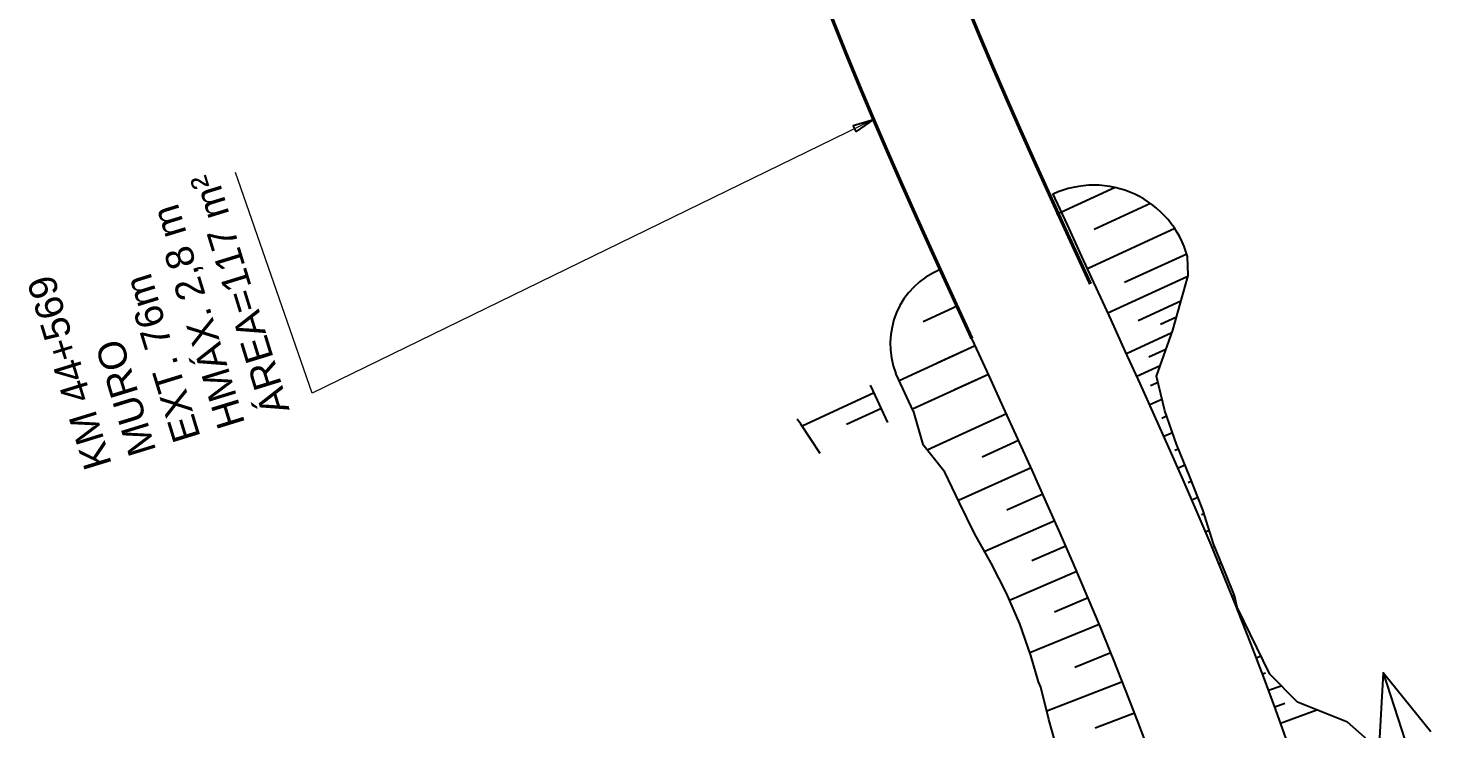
# Model space of a CAD drawing. Header units: metres. Extents: x 288738 to 324331, y 7399322 to 7465117.
# Drawn here: x 319155.6 to 319356.9, y 7428228.1 to 7428328.7 of the extents above; entities that cross this region are included whole.
import ezdxf

# ---------------------------------------------------------------- set-up
doc = ezdxf.new("R2010")
doc.units = ezdxf.units.M
doc.header["$LTSCALE"] = 10
for name, color, linetype in [('F-HZ-ATERRO-TALUDE', 110, 'Continuous'), ('F-HZ-CORREDOR', 7, 'Continuous'), ('F-HZ-CORREDOR-FEAT', 2, 'Continuous'), ('F-HZ-MURO', 210, 'Continuous'), ('F-HZ-MUROS', 210, 'Continuous'), ('F-HZ-TALUDE', 2, 'Continuous')]:
    doc.layers.add(name, color=color, linetype=linetype)
doc.layers.add('U-HZ-TEXTO-MUROS', color=2, linetype='Continuous', lineweight=0)
doc.styles.add('ARIAL', font='arial.ttf')
doc.styles.add('DIM', font='arial.ttf', dxfattribs={"width": 0.8})
doc.dimstyles.new('U-1_2000', dxfattribs={"dimscale": 2, "dimtxt": 1.5, "dimasz": 0.75, "dimexe": 0.75, "dimexo": 0.75, "dimgap": 0.25, "dimtad": 1, "dimzin": 4, "dimtxsty": 'DIM', "dimblk": 'ARCHTICK', "dimcen": 0.7, "dimdle": 0.75, "dimclrd": 256, "dimclre": 256, "dimclrt": 256, "dimaunit": 1, "dimadec": 3, "dimazin": 2, "dimtfac": 1, "dimtofl": 0, "dimtmove": 0, "dimatfit": 3, "dimldrblk": 'CLOSEDBLANK', "dimfxl": 0, "dimtolj": 1, "dimtzin": 0, "dimlwd": -1, "dimlwe": -1, "dimarcsym": 0})

# ---------------------------------------------------------------- blocks, each defined once
blk = doc.blocks.new('_ArchTick')
at = {"color": 0, "linetype": 'ByBlock', "const_width": 0.15}
blk.add_lwpolyline([(-0.5, -0.5), (0.5, 0.5)], dxfattribs=at)

msp = doc.modelspace()

# ---------------------------------------------------------------- linework, layer by layer
at = {"layer": 'F-HZ-ATERRO-TALUDE', "linetype": 'Continuous', "lineweight": -3}
for p, q in [((319288.887, 7428288.758), (319284.035, 7428286.527)), ((319291.496, 7428283.088), (319280.596, 7428278.07)), ((319293.38, 7428278.993), (319288.528, 7428276.763)), ((319295.983, 7428273.321), (319284.613, 7428268.125)), ((319297.722, 7428269.515), (319292.486, 7428267.137)), ((319299.505, 7428265.582), (319289.093, 7428260.894)), ((319301.209, 7428261.79), (319296.046, 7428259.489)), ((319302.895, 7428257.996), (319292.849, 7428253.574)), ((319304.496, 7428254.353), (319299.601, 7428252.227)), ((319306.085, 7428250.688), (319296.427, 7428246.559)), ((319307.697, 7428246.914), (319302.862, 7428244.884)), ((319309.282, 7428243.127), (319299.327, 7428239.034)), ((319310.965, 7428239.021), (319305.778, 7428236.941)), ((319312.605, 7428234.903), (319301.774, 7428230.674)), ((319314.36, 7428230.386), (319308.68, 7428228.234))]:
    msp.add_line(p, q, dxfattribs=at)
at = {"layer": 'F-HZ-CORREDOR', "color": 10, "linetype": 'Continuous', "lineweight": -3}
for p, q in [((319311.563, 7428305.795, 5.732), (319303.136, 7428301.92, -3.543)), ((319316.645, 7428303.508, 5.364), (319308.553, 7428299.787, -3.543)), ((319320.116, 7428299.904, 9.715), (319307.594, 7428294.146, -4.068)), ((319321.839, 7428296.256, 4.168), (319312.916, 7428292.149, -5.654)), ((319322.005, 7428293.024, 3.044), (319310.537, 7428287.751, -9.578)), ((319321.007, 7428289.481, 0.722), (319314.862, 7428286.67, -6.035)), ((319320.368, 7428287.213, -0.755), (319318.066, 7428286.163, -3.284)), ((319319.694, 7428284.928, -2.27), (319313.195, 7428281.956, -9.416)), ((319318.861, 7428282.571, -3.961), (319316.4, 7428281.448, -6.666)), ((319318.028, 7428280.214, -5.651), (319314.684, 7428278.692, -9.326)), ((319317.722, 7428277.828, -6.865), (319316.625, 7428277.33, -8.07)), ((319318.287, 7428275.392, -7.292), (319316.537, 7428274.602, -9.213)), ((319318.939, 7428272.983, -7.626), (319318.244, 7428272.67, -8.388)), ((319319.777, 7428270.627, -7.76), (319318.564, 7428270.086, -9.088)), ((319320.646, 7428268.284, -7.856), (319320.112, 7428268.047, -8.441)), ((319321.593, 7428265.97, -7.861), (319320.584, 7428265.526, -8.963)), ((319322.53, 7428263.652, -7.872), (319322.059, 7428263.447, -8.386)), ((319323.443, 7428261.325, -7.897), (319322.58, 7428260.952, -8.837)), ((319324.319, 7428258.984, -7.958), (319323.943, 7428258.823, -8.366)), ((319325.077, 7428256.602, -8.129), (319324.54, 7428256.374, -8.713)), ((319325.871, 7428254.233, -8.259), (319325.691, 7428254.157, -8.455)), ((319326.808, 7428251.915, -8.221), (319326.469, 7428251.774, -8.588)), ((319327.746, 7428249.597, -8.178), (319327.585, 7428249.532, -8.352)), ((319328.688, 7428247.282, -8.113), (319328.364, 7428247.151, -8.463))]:
    msp.add_line(p, q, dxfattribs=at)
at = {"layer": 'F-HZ-CORREDOR', "color": 90, "linetype": 'Continuous', "lineweight": -3}
for p, q in [((319291.496, 7428283.088, 804.135), (319286.046, 7428280.579, 800.135)), ((319293.38, 7428278.993, 804.249), (319282.477, 7428273.982, 796.249)), ((319276.986, 7428276.345, 796.236), (319266.646, 7428271.585, 788.647)), ((319278.031, 7428274.074, 796.3), (319273.039, 7428271.777, 792.637)), ((319295.983, 7428273.321, 804.409), (319284.613, 7428268.125, 796.074)), ((319297.722, 7428269.515, 804.516), (319292.486, 7428267.137, 800.683)), ((319299.505, 7428265.582, 804.627), (319289.093, 7428260.894, 797.014)), ((319301.209, 7428261.79, 804.734), (319296.046, 7428259.489, 800.966)), ((319302.895, 7428257.996, 804.842), (319292.849, 7428253.574, 797.524)), ((319304.496, 7428254.353, 804.945), (319299.601, 7428252.227, 801.387)), ((319306.085, 7428250.688, 805.049), (319296.427, 7428246.559, 798.046)), ((319307.697, 7428246.914, 805.156), (319302.862, 7428244.884, 801.66)), ((319309.282, 7428243.127, 805.263), (319299.327, 7428239.034, 798.087)), ((319310.965, 7428239.021, 805.379), (319305.778, 7428236.941, 801.653)), ((319331.824, 7428238.342, -8.227), (319332.484, 7428238.595, -8.698)), ((319332.716, 7428236.007, -8.165), (319333.152, 7428236.171, -8.476)), ((319312.605, 7428234.903, 805.496), (319301.774, 7428230.674, 797.744)), ((319333.588, 7428233.664, -8.103), (319335.387, 7428234.332, -9.383)), ((319314.36, 7428230.386, 805.623), (319308.68, 7428228.234, 801.574)), ((319334.456, 7428231.319, -8.04), (319335.892, 7428231.845, -9.06)), ((319335.305, 7428228.968, -7.978), (319340.515, 7428230.844, -11.67))]:
    msp.add_line(p, q, dxfattribs=at)
at = {"layer": 'F-HZ-CORREDOR-FEAT', "color": 2, "linetype": 'Continuous', "lineweight": -3}
for p, q in [((319304.709, 7428300.424), (319302.642, 7428304.95)), ((319306.79, 7428295.893), (319304.709, 7428300.424)), ((319308.496, 7428292.186), (319306.79, 7428295.893)), ((319308.879, 7428291.354), (319308.496, 7428292.186)), ((319308.879, 7428291.354), (319308.496, 7428292.186)), ((319308.879, 7428291.354), (319308.496, 7428292.186)), ((319308.496, 7428292.186), (319308.496, 7428292.186)), ((319310.972, 7428286.806), (319308.879, 7428291.354)), ((319310.972, 7428286.806), (319308.879, 7428291.354)), ((319310.972, 7428286.806), (319308.879, 7428291.354)), ((319313.063, 7428282.246), (319310.972, 7428286.806)), ((319313.063, 7428282.246), (319310.972, 7428286.806)), ((319313.063, 7428282.246), (319310.972, 7428286.806)), ((319317.509, 7428278.747), (319319.843, 7428285.348)), ((319291.396, 7428283.305), (319291.013, 7428284.137)), ((319291.396, 7428283.305), (319291.013, 7428284.137)), ((319291.396, 7428283.305), (319291.013, 7428284.137)), ((319291.013, 7428284.137), (319291.013, 7428284.137)), ((319293.482, 7428278.772), (319291.396, 7428283.305)), ((319293.482, 7428278.772), (319291.396, 7428283.305)), ((319293.482, 7428278.772), (319291.396, 7428283.305)), ((319315.148, 7428277.674), (319313.063, 7428282.246)), ((319315.148, 7428277.674), (319313.063, 7428282.246)), ((319315.148, 7428277.674), (319313.063, 7428282.246)), ((319280.496, 7428278.286), (319280.113, 7428279.118)), ((319282.579, 7428273.761), (319280.496, 7428278.286)), ((319295.559, 7428274.25), (319293.482, 7428278.772)), ((319295.559, 7428274.25), (319293.482, 7428278.772)), ((319295.559, 7428274.25), (319293.482, 7428278.772)), ((319318.671, 7428273.738), (319317.509, 7428278.747)), ((319276.863, 7428276.614), (319276.48, 7428277.445)), ((319278.944, 7428272.09), (319276.863, 7428276.614)), ((319317.222, 7428273.086), (319315.148, 7428277.674)), ((319317.222, 7428273.086), (319315.148, 7428277.674)), ((319317.222, 7428273.086), (319315.148, 7428277.674)), ((319297.621, 7428269.737), (319295.559, 7428274.25)), ((319297.621, 7428269.737), (319295.559, 7428274.25)), ((319297.621, 7428269.737), (319295.559, 7428274.25)), ((319266.48, 7428271.834), (319265.926, 7428272.586)), ((319319.281, 7428268.481), (319317.222, 7428273.086)), ((319319.281, 7428268.481), (319317.222, 7428273.086)), ((319319.281, 7428268.481), (319317.222, 7428273.086)), ((319320.368, 7428268.964), (319318.671, 7428273.738)), ((319269.269, 7428267.644), (319266.48, 7428271.834)), ((319287.147, 7428264.978), (319283.956, 7428268.941)), ((319299.665, 7428265.231), (319297.621, 7428269.737)), ((319299.665, 7428265.231), (319297.621, 7428269.737)), ((319299.665, 7428265.231), (319297.621, 7428269.737)), ((319321.32, 7428263.857), (319319.281, 7428268.481)), ((319321.32, 7428263.857), (319319.281, 7428268.481)), ((319321.32, 7428263.857), (319319.281, 7428268.481)), ((319322.284, 7428264.279), (319320.368, 7428268.964)), ((319289.257, 7428260.549), (319287.147, 7428264.978)), ((319301.684, 7428260.73), (319299.665, 7428265.231)), ((319301.684, 7428260.73), (319299.665, 7428265.231)), ((319301.684, 7428260.73), (319299.665, 7428265.231)), ((319324.137, 7428259.556), (319322.284, 7428264.279)), ((319323.334, 7428259.211), (319321.32, 7428263.857)), ((319323.334, 7428259.211), (319321.32, 7428263.857)), ((319323.334, 7428259.211), (319321.32, 7428263.857)), ((319291.385, 7428256.154), (319289.257, 7428260.549)), ((319303.677, 7428256.232), (319301.684, 7428260.73)), ((319303.677, 7428256.232), (319301.684, 7428260.73)), ((319303.677, 7428256.232), (319301.684, 7428260.73)), ((319325.319, 7428254.543), (319323.334, 7428259.211)), ((319325.319, 7428254.543), (319323.334, 7428259.211)), ((319325.319, 7428254.543), (319323.334, 7428259.211)), ((319325.684, 7428254.697), (319324.137, 7428259.556)), ((319293.794, 7428251.909), (319291.385, 7428256.154)), ((319305.637, 7428251.736), (319303.677, 7428256.232)), ((319305.637, 7428251.736), (319303.677, 7428256.232)), ((319305.637, 7428251.736), (319303.677, 7428256.232)), ((319327.269, 7428249.85), (319325.319, 7428254.543)), ((319327.269, 7428249.85), (319325.319, 7428254.543)), ((319327.269, 7428249.85), (319325.319, 7428254.543)), ((319327.589, 7428249.981), (319325.684, 7428254.697)), ((319295.974, 7428247.586), (319293.794, 7428251.909)), ((319307.56, 7428247.239), (319305.637, 7428251.736)), ((319307.56, 7428247.239), (319305.637, 7428251.736)), ((319307.56, 7428247.239), (319305.637, 7428251.736)), ((319328.832, 7428245.997), (319327.269, 7428249.85)), ((319328.832, 7428245.997), (319327.269, 7428249.85)), ((319328.832, 7428245.997), (319327.269, 7428249.85)), ((319328.688, 7428247.282), (319327.589, 7428249.981)), ((319297.916, 7428243.184), (319295.974, 7428247.586)), ((319309.443, 7428242.74), (319307.56, 7428247.239)), ((319309.443, 7428242.74), (319307.56, 7428247.239)), ((319309.443, 7428242.74), (319307.56, 7428247.239)), ((319329.053, 7428245.611), (319328.688, 7428247.282, -8.113)), ((319329.179, 7428245.13), (319328.832, 7428245.997)), ((319329.179, 7428245.13), (319328.832, 7428245.997)), ((319329.179, 7428245.13), (319328.832, 7428245.997)), ((319333.767, 7428235.97), (319329.053, 7428245.611)), ((319331.043, 7428240.388), (319329.179, 7428245.13)), ((319331.043, 7428240.388), (319329.179, 7428245.13)), ((319299.459, 7428238.644), (319297.916, 7428243.184)), ((319310.948, 7428239.064), (319309.443, 7428242.74)), ((319310.948, 7428239.064), (319309.443, 7428242.74)), ((319310.948, 7428239.064), (319309.443, 7428242.74)), ((319332.86, 7428235.629), (319331.043, 7428240.388)), ((319332.86, 7428235.629), (319331.043, 7428240.388)), ((319332.86, 7428235.629), (319331.043, 7428240.388)), ((319300.573, 7428234.902), (319299.459, 7428238.644)), ((319311.281, 7428238.238), (319310.948, 7428239.064)), ((319311.281, 7428238.238), (319310.948, 7428239.064)), ((319311.281, 7428238.238), (319310.948, 7428239.064)), ((319313.074, 7428233.723), (319311.281, 7428238.238)), ((319313.074, 7428233.723), (319311.281, 7428238.238)), ((319313.074, 7428233.723), (319311.281, 7428238.238)), ((319337.717, 7428231.977), (319333.767, 7428235.97)), ((319300.922, 7428234.105), (319300.573, 7428234.902)), ((319302.075, 7428229.461), (319300.922, 7428234.105)), ((319334.629, 7428230.851), (319332.86, 7428235.629)), ((319334.629, 7428230.851), (319332.86, 7428235.629)), ((319334.629, 7428230.851), (319332.86, 7428235.629)), ((319314.821, 7428229.189), (319313.074, 7428233.723)), ((319314.821, 7428229.189), (319313.074, 7428233.723)), ((319314.821, 7428229.189), (319313.074, 7428233.723)), ((319344.891, 7428229.073), (319337.717, 7428231.977)), ((319336.351, 7428226.056), (319334.629, 7428230.851)), ((319336.351, 7428226.056), (319334.629, 7428230.851)), ((319336.351, 7428226.056), (319334.629, 7428230.851)), ((319303.333, 7428224.87), (319302.075, 7428229.461)), ((319316.523, 7428224.638), (319314.821, 7428229.189)), ((319316.523, 7428224.638), (319314.821, 7428229.189)), ((319316.523, 7428224.638), (319314.821, 7428229.189))]:
    msp.add_line(p, q, dxfattribs=at)
at = {"layer": 'F-HZ-MURO', "color": 6, "linetype": 'Continuous', "lineweight": -3}
for q in [(319289.305, 7428287.852, 802.359), (319291.013, 7428284.137, 802.475)]:
    msp.add_line((319291.013, 7428284.137, 802.475), q, dxfattribs=at)
at = {"layer": 'F-HZ-MUROS', "linetype": 'Continuous', "lineweight": -3, "const_width": 0.5}
msp.add_lwpolyline([(319291.013, 7428284.137), (319289.305, 7428287.852), (319287.211, 7428292.416), (319285.122, 7428296.999), (319283.042, 7428301.604), (319280.976, 7428306.233), (319278.93, 7428310.888), (319276.909, 7428315.571), (319274.919, 7428320.284), (319272.964, 7428325.03), (319271.052, 7428329.809), (319269.189, 7428334.625), (319267.378, 7428339.478), (319265.628, 7428344.368), (319263.946, 7428349.284), (319262.332, 7428354.223)], dxfattribs=at)
msp.add_lwpolyline([(319291.013, 7428284.137), (319289.305, 7428287.852), (319287.211, 7428292.416), (319285.122, 7428296.999), (319283.042, 7428301.604), (319280.976, 7428306.233), (319278.93, 7428310.888), (319276.909, 7428315.571), (319274.919, 7428320.284), (319272.964, 7428325.03), (319271.052, 7428329.809), (319269.189, 7428334.625), (319267.378, 7428339.478), (319265.628, 7428344.368), (319263.946, 7428349.284), (319262.332, 7428354.223)], dxfattribs=at)
at = {"layer": 'F-HZ-MUROS', "linetype": 'Continuous', "lineweight": -3, "const_width": 0.5, "elevation": 813.998}
msp.add_lwpolyline([(319308.021, 7428291.967), (319308.021, 7428291.968), (319306.315, 7428295.675), (319304.23, 7428300.214), (319302.158, 7428304.752), (319300.102, 7428309.291), (319298.067, 7428313.835), (319296.059, 7428318.385), (319294.083, 7428322.943), (319292.144, 7428327.512), (319290.246, 7428332.093)], dxfattribs=at)
at = {"layer": 'F-HZ-TALUDE'}
for points in [[(319319.843, 7428285.348), (319322.041, 7428293.154), (319321.947, 7428295.883)], [(319282.579, 7428273.761), (319283.956, 7428268.941)], [(319349.994, 7428236.196), (319349.378, 7428225.128), (319344.891, 7428229.073)], [(319356.871, 7428227.692), (319349.994, 7428236.196), (319353.162, 7428226.423)]]:
    msp.add_lwpolyline(points, dxfattribs=at)
msp.add_lwpolyline([(319286.467, 7428294.024, 0.4118457), (319280.113, 7428279.118, -2.0202099)], format="xyb", dxfattribs=at)
at = {"layer": 'F-HZ-TALUDE', "linetype": 'Continuous', "lineweight": -3}
for points in [[(319316.523, 7428224.638), (319314.821, 7428229.189), (319313.074, 7428233.723), (319311.281, 7428238.238), (319310.948, 7428239.064), (319309.443, 7428242.74), (319307.56, 7428247.239), (319305.637, 7428251.736), (319303.677, 7428256.232), (319301.684, 7428260.73), (319299.665, 7428265.231), (319297.621, 7428269.737), (319295.559, 7428274.25), (319293.482, 7428278.772), (319291.396, 7428283.305), (319291.013, 7428284.137), (319291.013, 7428284.137)], [(319282.579, 7428273.761), (319280.496, 7428278.286), (319280.113, 7428279.118)], [(319304.473, 7428220.245), (319303.333, 7428224.87), (319302.075, 7428229.461), (319300.922, 7428234.105), (319300.573, 7428234.902), (319299.459, 7428238.644), (319297.916, 7428243.184), (319295.974, 7428247.586), (319293.794, 7428251.909), (319291.385, 7428256.154), (319289.257, 7428260.549), (319287.147, 7428264.978), (319283.956, 7428268.941)]]:
    msp.add_lwpolyline(points, dxfattribs=at)
at = {"layer": 'F-HZ-TALUDE'}
msp.add_arc((319308.496, 7428292.186, -9.702), 13.95, 15.36672, 114.63774, dxfattribs=at)

# ---------------------------------------------------------------- texts
at = {"layer": 'U-HZ-TEXTO-MUROS', "linetype": 'Continuous', "lineweight": -3, "insert": (319193.154, 7428273.921), "char_height": 4, "attachment_point": 7, "rotation": 107.06972, "style": 'ARIAL'}
msp.add_mtext('KM 44+569\\PMURO\\PEXT. 76m\\PHMÁX. 2,8 m\\PÁREA=117 m²', dxfattribs=at)

# ---------------------------------------------------------------- leaders
at = {"layer": 'U-HZ-TEXTO-MUROS', "linetype": 'Continuous', "lineweight": -3}
msp.add_leader([(319276.909, 7428315.571), (319196.348, 7428276.273), (319185.388, 7428307.941)], dimstyle='U-1_2000', override={"dimscale": 1, "dimasz": 3}, dxfattribs=at)

doc.saveas('drawing.dxf')
